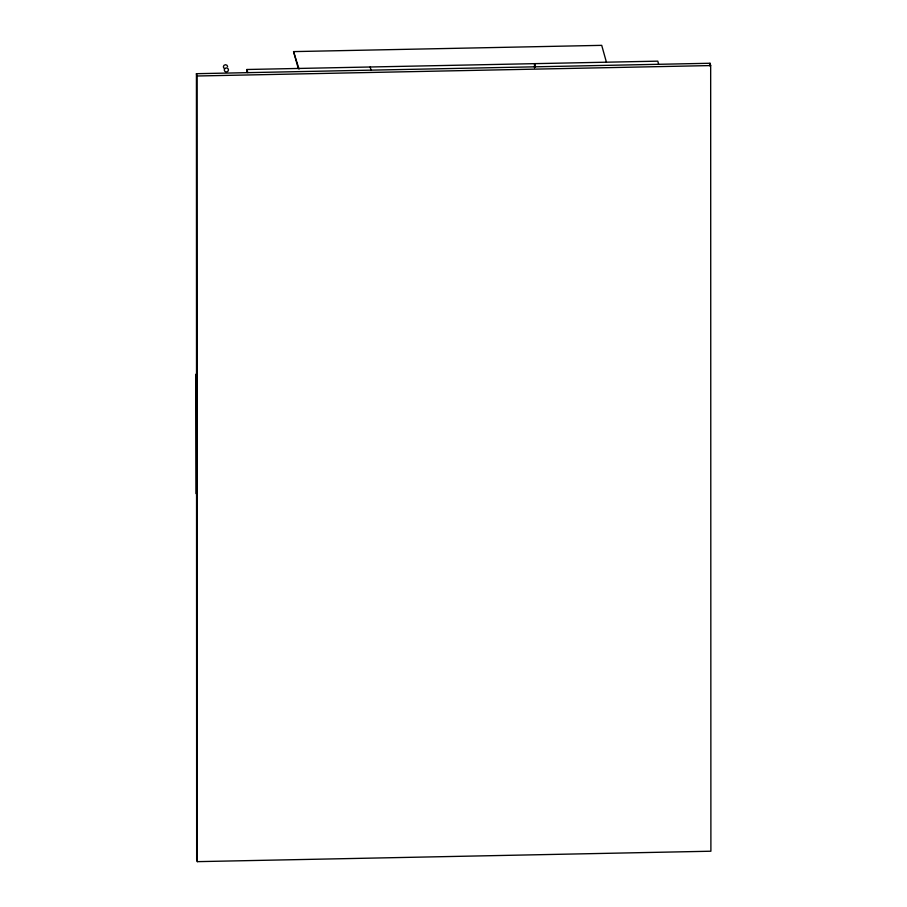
<?xml version="1.0" encoding="UTF-8"?>
<svg xmlns="http://www.w3.org/2000/svg" width="907" height="907" viewBox="0 0 907 907"><rect width="100%" height="100%" fill="white"/><g stroke="black" fill="none" stroke-linecap="round" stroke-linejoin="round"><path stroke-width="1.36" d="M298.267 68.456L293.562 51.608L601.715 45.35L606.42 62.198M246.908 72.333L246.908 69.499L657.79 61.154L658.663 64.306M196.434 73.694L710.022 63.263L710.669 65.565L710.895 851.219L197.307 861.65L196.66 859.36L196.434 73.694L197.068 75.995L197.307 861.65M197.068 75.995L710.669 65.565M227.623 66.721L226.999 65.27L225.48 64.703L223.972 65.338L223.349 66.812L223.972 68.263M293.562 51.608L299.038 69.125M535.402 66.812L534.518 63.66L534.529 67.912M370.169 66.993L371.054 70.156M246.908 69.499L247.792 72.651M710.022 63.263L710.022 66.098M224.857 68.49L224.222 69.964L224.857 71.415L226.365 71.982L227.884 71.347L228.507 69.873L227.884 68.422L226.365 67.855L224.857 68.49M196.331 374.863L196.105 374.069L196.365 493.952L196.331 374.863"/></g></svg>
